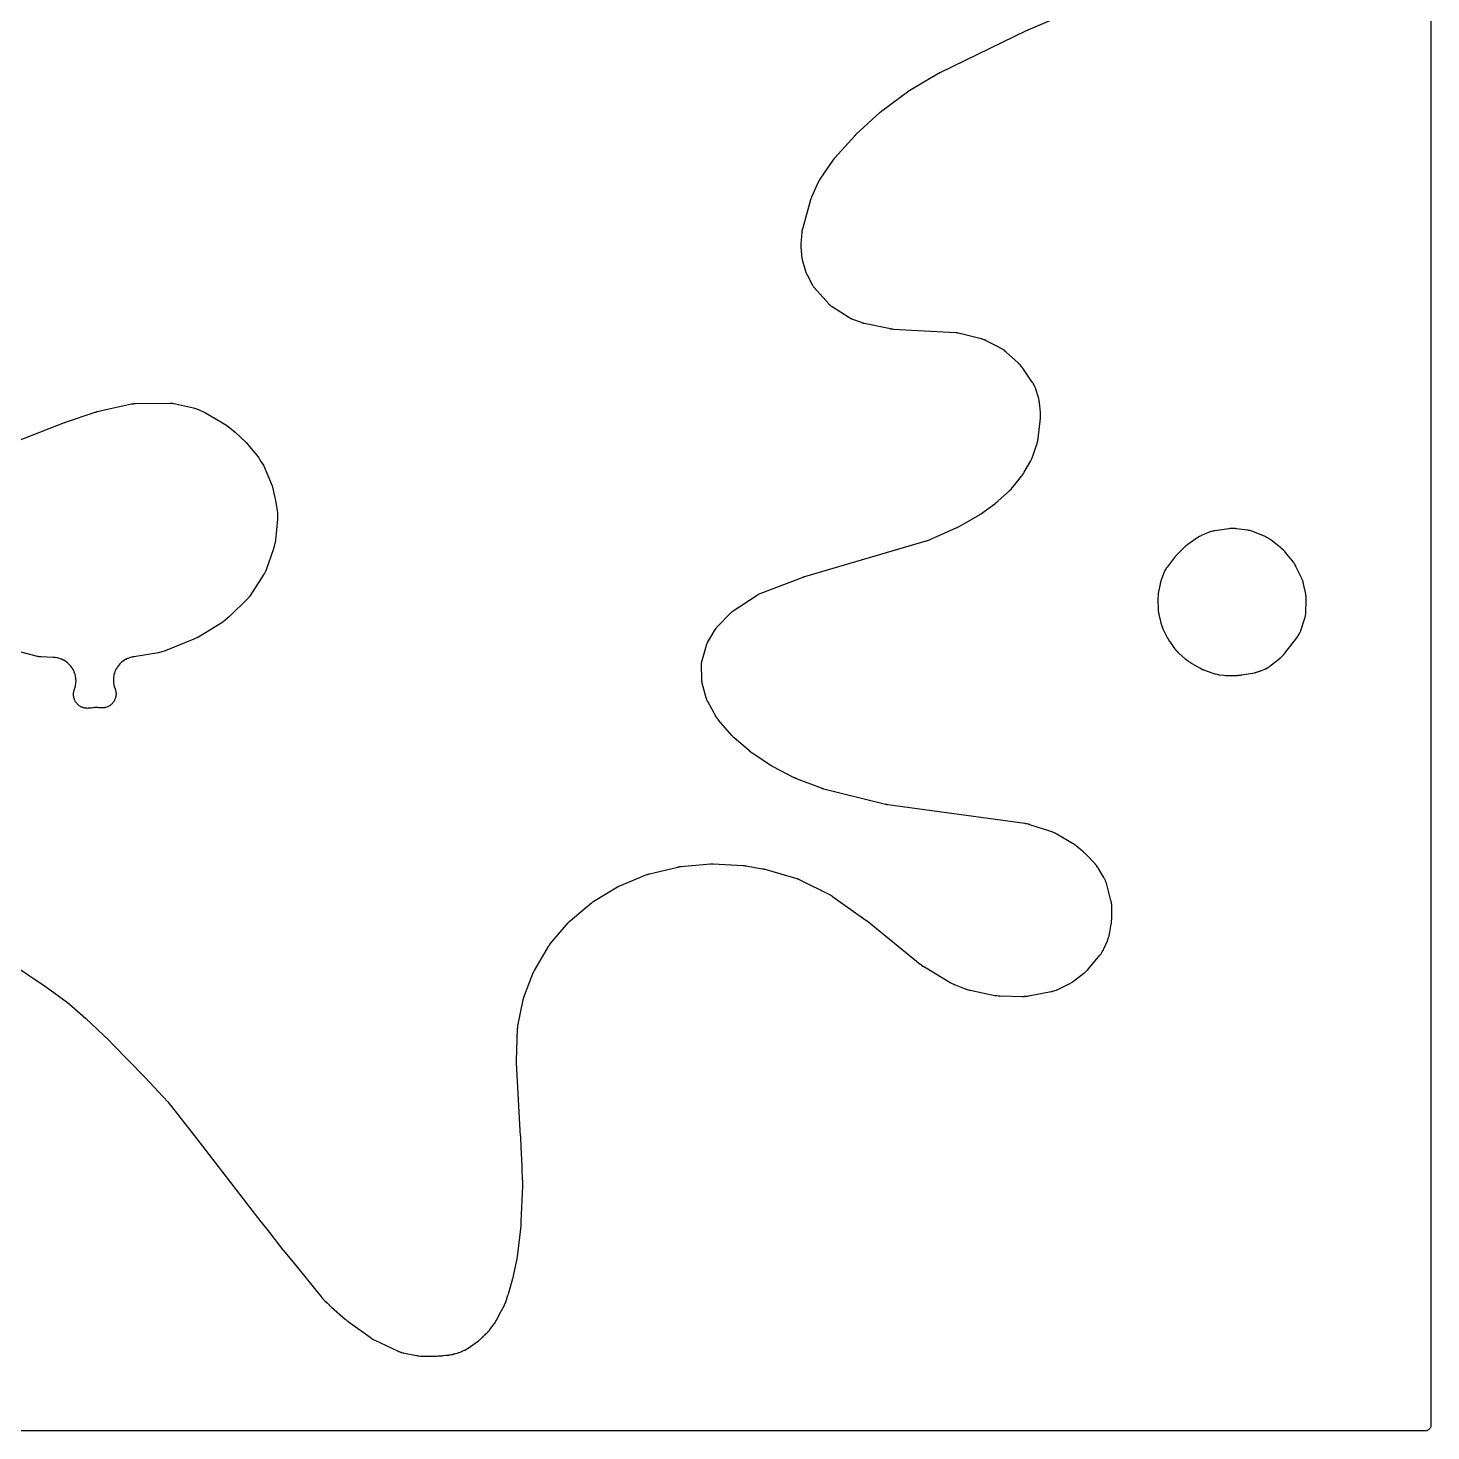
# Model space of a CAD drawing. Header units: millimetres. Extents: x 0 to 300, y 0 to 300.
# Drawn here: x 150 to 300.1, y -0.1 to 150 of the extents above; entities that cross this region are included whole.
import ezdxf

# ---------------------------------------------------------------- set-up
doc = ezdxf.new("R2010")
doc.units = ezdxf.units.MM
doc.layers.add('CUT', color=7, linetype='CONTINUOUS')

msp = doc.modelspace()

# ---------------------------------------------------------------- linework, layer by layer
at = {"layer": 'CUT'}
for points in [[(300.0625, 298.5625), (300.0625, 1.467), (300.0625, 1.4375), (300.0625, 0.5522), (300.0589, 0.4788), (300.0503, 0.4206), (300.036, 0.3635), (300.0162, 0.3082), (299.991, 0.255), (299.9608, 0.2046), (299.9257, 0.1573), (299.8863, 0.1137), (299.8427, 0.0743), (299.7954, 0.0392), (299.745, 0.009), (299.6918, -0.0162), (299.6365, -0.036), (299.5794, -0.0503), (299.5212, -0.0589), (299.4478, -0.0625), (298.5625, -0.0625), (1.4375, -0.0625)], [(147.7133, 50.2615), (151.9852, 47.4191), (154.2346, 45.7543), (154.6671, 45.3824), (156.192, 44.0525), (158.672, 41.6931), (159.0836, 41.2886), (162.4892, 37.7819), (164.9347, 35.1364), (168.0487, 31.1847), (174.9145, 22.3052), (174.9161, 22.303), (174.9277, 22.2882), (174.9295, 22.2859), (174.9441, 22.2674), (174.9458, 22.2652), (174.9574, 22.2507), (174.9593, 22.2483), (175.8311, 21.1644), (177.2302, 19.3608), (177.2333, 19.3567), (177.2555, 19.3286), (177.259, 19.3243), (177.287, 19.2895), (177.2904, 19.2853), (177.3128, 19.258), (177.3165, 19.2535), (178.6848, 17.6165), (181.4186, 14.2176), (181.4256, 14.2091), (181.4752, 14.1497), (181.4826, 14.141), (181.5159, 14.1027), (181.5322, 14.0846), (181.6366, 13.9738), (181.6531, 13.957), (181.6822, 13.9285), (181.6901, 13.9208), (181.7457, 13.8683), (181.7548, 13.8599), (182.0444, 13.5971), (182.1044, 13.5254), (182.1116, 13.5169), (182.1626, 13.4581), (182.1703, 13.4494), (182.2045, 13.4115), (182.2213, 13.3936), (182.3286, 13.2841), (182.3455, 13.2676), (182.3753, 13.2394), (182.3835, 13.2318), (182.4404, 13.1801), (182.4498, 13.1718), (183.9317, 11.8802), (183.9422, 11.8713), (184.0108, 11.8142), (184.0215, 11.8055), (184.1093, 11.7358), (184.1202, 11.7274), (184.1914, 11.6735), (184.2025, 11.6653), (184.2347, 11.642), (186.578, 9.9507), (186.5781, 9.9507), (186.5893, 9.9427), (186.6634, 9.8919), (186.6748, 9.8842), (186.72, 9.8546), (186.7357, 9.8449), (186.7416, 9.841), (186.765, 9.8265), (186.9186, 9.7358), (186.9426, 9.7224), (186.99, 9.6973), (187.0022, 9.691), (187.082, 9.651), (187.0944, 9.645), (189.5305, 8.4935), (189.5419, 8.4883), (189.616, 8.4551), (189.6274, 8.4501), (189.6724, 8.4311), (189.6956, 8.4219), (189.8456, 8.3657), (189.893, 8.3502), (189.8988, 8.3486), (189.926, 8.3397), (190.079, 8.2964), (190.103, 8.2901), (190.1502, 8.2789), (190.1623, 8.2761), (190.2411, 8.259), (190.2532, 8.2565), (191.5589, 8.0016), (191.559, 8.0016), (191.5786, 7.9977), (191.5927, 7.9952), (191.6846, 7.9795), (191.6987, 7.9773), (191.7542, 7.9692), (191.7826, 7.9657), (191.968, 7.9476), (191.9966, 7.9455), (192.0526, 7.9427), (192.0669, 7.9422), (192.16, 7.9398), (192.1744, 7.9396), (193.3732, 7.9377), (193.3862, 7.9378), (193.4708, 7.9395), (193.4838, 7.9399), (193.5899, 7.9443), (193.6029, 7.945), (193.6874, 7.9504), (193.7004, 7.9513), (193.8164, 7.9612), (193.9458, 7.9626), (193.9647, 7.9631), (194.0879, 7.9684), (194.1068, 7.9695), (194.2611, 7.9809), (194.28, 7.9826), (194.4026, 7.9956), (194.4214, 7.9979), (194.7042, 8.037), (194.9427, 8.0574), (194.9562, 8.0587), (195.0443, 8.0682), (195.0579, 8.0698), (195.1107, 8.0768), (195.1376, 8.0809), (195.312, 8.1119), (195.3387, 8.1173), (195.3906, 8.129), (195.4039, 8.1322), (195.4899, 8.1536), (195.5031, 8.157), (195.5524, 8.1705), (195.6078, 8.1832), (195.6585, 8.1971), (195.7066, 8.2127), (195.8847, 8.2614), (195.9008, 8.266), (196.0052, 8.2977), (196.0212, 8.3028), (196.0832, 8.3236), (196.1147, 8.3351), (196.3144, 8.4146), (196.3753, 8.4428), (196.4203, 8.4669), (196.4703, 8.4854), (196.4974, 8.4962), (196.6691, 8.5694), (196.7215, 8.5948), (196.8854, 8.6844), (196.9106, 8.699), (196.9591, 8.7286), (196.9715, 8.7364), (197.051, 8.7877), (197.0632, 8.7958), (197.9416, 9.3933), (197.9507, 9.3996), (198.0136, 9.4441), (198.0229, 9.4509), (198.0637, 9.4808), (198.083, 9.4957), (198.2015, 9.5906), (198.2195, 9.6057), (198.2502, 9.6323), (198.2585, 9.6396), (198.3152, 9.6907), (198.3242, 9.699), (198.5821, 9.9409), (198.5945, 9.9511), (198.6322, 9.9848), (198.7271, 10.0769), (198.8712, 10.2121), (198.8844, 10.2249), (198.9684, 10.3086), (198.9707, 10.311), (198.9737, 10.3136), (199.0117, 10.3469), (199.0308, 10.3644), (199.1507, 10.4788), (199.1865, 10.5161), (199.2961, 10.6405), (199.3128, 10.6602), (199.3445, 10.6995), (199.3525, 10.7097), (199.4039, 10.7762), (199.4117, 10.7865), (199.7434, 11.2356), (199.7894, 11.2918), (199.8003, 11.3055), (199.842, 11.3596), (199.8626, 11.3879), (199.9908, 11.5759), (200.0097, 11.6054), (200.0448, 11.664), (200.0536, 11.6792), (200.1093, 11.7785), (200.1177, 11.7939), (200.6132, 12.7414), (200.6158, 12.7456), (200.6222, 12.7561), (200.6467, 12.7978), (200.6588, 12.8194), (200.7336, 12.9593), (200.7551, 13.0039), (200.7776, 13.0557), (200.9569, 13.3987), (200.9649, 13.4145), (201.0151, 13.5178), (201.0226, 13.5338), (201.0509, 13.5967), (201.0645, 13.6293), (201.1462, 13.8439), (201.1578, 13.8773), (201.1785, 13.9431), (201.1836, 13.96), (201.2149, 14.0706), (201.2194, 14.0877), (201.2874, 14.3583), (201.2934, 14.3713), (201.298, 14.3816), (201.3295, 14.4538), (201.3341, 14.4646), (201.3539, 14.5123), (201.3629, 14.5355), (201.4162, 14.6812), (201.424, 14.7039), (201.4367, 14.7434), (201.4401, 14.7542), (201.4625, 14.8288), (201.466, 14.8409), (201.7891, 16.0036), (201.8233, 16.1045), (201.8288, 16.1218), (201.8632, 16.2347), (201.8682, 16.2521), (201.9071, 16.395), (201.9116, 16.4126), (201.9391, 16.5274), (201.9431, 16.5451), (202.2898, 18.213), (202.2924, 18.2262), (202.3082, 18.3118), (202.3105, 18.325), (202.3279, 18.433), (202.3299, 18.4462), (202.3419, 18.5325), (202.3436, 18.5458), (202.7314, 21.8847), (202.7329, 21.8992), (202.7415, 21.9932), (202.7427, 22.0077), (202.7506, 22.1259), (202.7514, 22.1404), (202.7555, 22.2348), (202.7559, 22.2493), (202.7577, 22.3455), (202.758, 22.3513), (202.9176, 26.1049), (202.918, 26.1179), (202.9198, 26.2021), (202.9199, 26.2151), (202.9198, 26.3209), (202.9197, 26.3339), (202.9178, 26.4181), (202.9174, 26.4311), (202.8593, 27.7514), (202.8644, 28.0262), (202.8645, 28.0368), (202.8646, 28.1107), (202.8645, 28.122), (202.8629, 28.214), (202.8626, 28.2252), (202.8599, 28.2978), (202.8594, 28.3097), (202.7471, 30.2999), (202.698, 31.4145), (202.6978, 31.4198), (202.6958, 31.4563), (202.6955, 31.462), (202.6927, 31.5075), (202.6923, 31.513), (202.6897, 31.5489), (202.6893, 31.5548), (202.6469, 32.0753), (202.2386, 39.3133), (202.2381, 39.324), (202.237, 39.349), (202.2365, 39.3598), (202.2361, 39.3728), (202.2358, 39.3836), (202.2353, 39.4086), (202.2352, 39.4193), (202.235, 39.4367), (202.235, 39.4474), (202.2351, 39.4725), (202.2352, 39.4832), (202.2354, 39.4963), (202.2356, 39.507), (202.2363, 39.5321), (202.2366, 39.5428), (202.3705, 42.9726), (202.3708, 42.9797), (202.3716, 42.9965), (202.3719, 43.0037), (202.3721, 43.0059), (202.3741, 43.034), (202.3797, 43.0996), (202.3821, 43.1223), (202.3867, 43.1566), (202.3996, 43.2376), (202.4058, 43.2724), (202.9569, 46.0442), (202.9588, 46.0538), (202.962, 46.0689), (202.9708, 46.1067), (202.987, 46.1699), (202.9946, 46.1979), (202.9952, 46.2), (203.0038, 46.2277), (203.024, 46.29), (203.0368, 46.3266), (203.0422, 46.3409), (203.0456, 46.35), (204.0434, 48.9322), (204.0467, 48.9407), (204.052, 48.954), (204.0607, 48.9751), (204.074, 49.0063), (204.0858, 49.0326), (204.096, 49.0544), (204.1011, 49.0652), (204.1034, 49.0701), (204.1157, 49.0945), (204.144, 49.1489), (204.1614, 49.1808), (204.1686, 49.1933), (204.1731, 49.2011), (205.68, 51.7712), (205.6849, 51.7795), (205.6928, 51.7926), (205.7133, 51.8251), (205.7491, 51.8793), (205.7654, 51.9032), (205.7666, 51.9049), (205.7837, 51.9281), (205.8229, 51.9799), (205.8467, 52.0101), (205.8565, 52.0219), (205.8626, 52.0293), (207.7623, 54.2781), (207.7685, 54.2854), (207.7785, 54.297), (207.8043, 54.3256), (207.8489, 54.373), (207.869, 54.3937), (207.8705, 54.3952), (207.8913, 54.4152), (207.9388, 54.4596), (207.9675, 54.4853), (207.979, 54.4953), (207.9864, 54.5015), (210.2821, 56.4276), (210.2875, 56.4321), (210.3002, 56.4426), (210.3056, 56.4471), (210.3073, 56.4485), (210.329, 56.4656), (210.3804, 56.5047), (210.3983, 56.518), (210.4263, 56.5373), (210.4935, 56.5815), (210.5229, 56.6), (213.0557, 58.1316), (213.0617, 58.1352), (213.0758, 58.1436), (213.0819, 58.1471), (213.0836, 58.1481), (213.1075, 58.1616), (213.1636, 58.1921), (213.1832, 58.2024), (213.2136, 58.217), (213.286, 58.2502), (213.3175, 58.2638), (216.1886, 59.4474), (216.1953, 59.4501), (216.2109, 59.4564), (216.2176, 59.4591), (216.2195, 59.4598), (216.2459, 59.4697), (216.3079, 59.4919), (216.3294, 59.4992), (216.3626, 59.5093), (216.4415, 59.5314), (216.4758, 59.5403), (219.493, 60.2586), (219.5087, 60.2621), (219.5454, 60.2702), (219.5611, 60.2735), (219.5801, 60.2773), (219.5958, 60.2803), (219.6325, 60.287), (219.6483, 60.2897), (219.6737, 60.2939), (219.6896, 60.2963), (219.7266, 60.3017), (219.7424, 60.3039), (219.7618, 60.3064), (219.7777, 60.3083), (219.8149, 60.3123), (219.8308, 60.3139), (222.9833, 60.6022), (222.9901, 60.6028), (223.0059, 60.6042), (223.0126, 60.6047), (223.0147, 60.6049), (223.0413, 60.6065), (223.1034, 60.6094), (223.1248, 60.6101), (223.1576, 60.6101), (223.235, 60.6085), (223.2683, 60.6072), (226.5025, 60.4219), (226.5154, 60.4211), (226.5454, 60.4189), (226.5583, 60.4179), (226.5737, 60.4166), (226.5865, 60.4154), (226.6162, 60.4124), (226.6289, 60.411), (226.6495, 60.4087), (226.6623, 60.4071), (226.6919, 60.4033), (226.7047, 60.4015), (226.7202, 60.3993), (226.7328, 60.3974), (226.7624, 60.3927), (226.7751, 60.3906), (228.5594, 60.0818), (228.5719, 60.0795), (228.601, 60.074), (228.6135, 60.0716), (228.6287, 60.0685), (228.6411, 60.0659), (228.6701, 60.0596), (228.6825, 60.0569), (228.7024, 60.0522), (228.7148, 60.0493), (228.7436, 60.0422), (228.7559, 60.039), (228.7709, 60.0351), (228.7831, 60.0318), (228.8117, 60.0239), (228.8239, 60.0204), (232.244, 59.0211), (232.2537, 59.0182), (232.269, 59.0135), (232.3073, 59.0009), (232.3715, 58.9782), (232.3998, 58.9676), (232.4018, 58.9668), (232.4298, 58.9553), (232.4923, 58.9283), (232.529, 58.9115), (232.5434, 58.9045), (232.5524, 58.9), (235.8006, 57.2759), (235.807, 57.2727), (235.8217, 57.2651), (235.828, 57.2619), (235.83, 57.2609), (235.8545, 57.2477), (235.9112, 57.2159), (235.9306, 57.2046), (235.9597, 57.1865), (236.0274, 57.142), (236.0563, 57.1223), (239.6272, 54.5785), (239.6318, 54.5752), (239.6426, 54.5674), (239.6472, 54.5641), (239.6578, 54.5563), (239.6635, 54.5521), (239.6766, 54.5423), (239.6823, 54.5381), (239.6913, 54.5313), (239.6968, 54.5271), (239.7096, 54.5173), (239.715, 54.513), (239.718, 54.5107), (239.7245, 54.5056), (239.7396, 54.4936), (239.746, 54.4884), (245.4362, 49.8776), (245.4532, 49.8643), (245.5655, 49.7798), (245.583, 49.7671), (245.7277, 49.6663), (245.7456, 49.6542), (245.8638, 49.578), (245.8822, 49.5666), (248.7038, 47.8876), (248.7142, 47.8815), (248.7823, 47.8428), (248.7928, 47.837), (248.8342, 47.8146), (248.8556, 47.8035), (248.9961, 47.7345), (249.0179, 47.7243), (249.061, 47.7053), (249.072, 47.7005), (249.1443, 47.6703), (249.1554, 47.6658), (250.257, 47.2306), (250.2691, 47.226), (250.3478, 47.1969), (250.36, 47.1925), (250.4077, 47.176), (250.4323, 47.1681), (250.5932, 47.1201), (250.6181, 47.1132), (250.667, 47.1009), (250.6796, 47.0979), (250.7614, 47.0791), (250.774, 47.0763), (253.4031, 46.5326), (253.4167, 46.53), (253.5053, 46.5138), (253.519, 46.5114), (253.5724, 46.5029), (253.5999, 46.4992), (253.7787, 46.4792), (253.8063, 46.4767), (253.8603, 46.4732), (253.8742, 46.4725), (253.9641, 46.4686), (253.978, 46.4682), (256.3823, 46.4221), (256.3978, 46.422), (256.4981, 46.4226), (256.5135, 46.4229), (256.5737, 46.4249), (256.6046, 46.4266), (256.8044, 46.4434), (256.8351, 46.4468), (256.8948, 46.4549), (256.91, 46.4572), (257.009, 46.4732), (257.0242, 46.4759), (259.426, 46.9294), (259.439, 46.932), (259.5228, 46.9497), (259.5357, 46.9526), (259.5859, 46.9644), (259.6114, 46.971), (259.7742, 47.0168), (259.8242, 47.0333), (259.9823, 47.0933), (260.0068, 47.1032), (260.0541, 47.1236), (260.0662, 47.1289), (260.1442, 47.1645), (260.1561, 47.1701), (261.291, 47.7189), (261.3044, 47.7256), (261.3912, 47.7703), (261.4044, 47.7773), (261.4559, 47.8054), (261.4818, 47.8205), (261.648, 47.9225), (261.6732, 47.9389), (261.7216, 47.972), (261.7338, 47.9806), (261.8129, 48.0377), (261.825, 48.0467), (262.929, 48.887), (262.9421, 48.8972), (263.0265, 48.9653), (263.0394, 48.9759), (263.0889, 49.0181), (263.1137, 49.0405), (263.2704, 49.19), (263.2939, 49.2137), (263.3384, 49.2612), (263.3497, 49.2735), (263.4216, 49.3546), (263.4325, 49.3672), (264.6461, 50.8145), (264.6551, 50.8255), (264.7129, 50.8978), (264.7217, 50.9091), (264.7554, 50.9534), (264.7721, 50.9764), (264.8756, 51.1269), (264.9057, 51.1753), (264.9945, 51.3349), (265.0077, 51.3601), (265.0325, 51.41), (265.0386, 51.4228), (265.0778, 51.5067), (265.0837, 51.5197), (265.4599, 52.3786), (265.4667, 52.3949), (265.5096, 52.5012), (265.5159, 52.5176), (265.5398, 52.5822), (265.551, 52.6156), (265.6177, 52.8348), (265.627, 52.8688), (265.6431, 52.9357), (265.6469, 52.9529), (265.6705, 53.0651), (265.6739, 53.0824), (265.8617, 54.1286), (265.8637, 54.1407), (265.8762, 54.2195), (265.878, 54.2316), (265.8845, 54.2791), (265.8874, 54.3035), (265.9026, 54.4622), (265.9045, 54.4867), (265.9071, 54.5346), (265.9076, 54.5468), (265.9104, 54.6265), (265.9107, 54.6388), (265.9284, 55.9037), (265.9284, 55.9173), (265.9276, 56.0056), (265.9274, 56.0192), (265.9257, 56.0722), (265.9242, 56.0993), (265.9109, 56.273), (265.9043, 56.3269), (265.8753, 56.4987), (265.8702, 56.5254), (265.859, 56.5772), (265.856, 56.5905), (265.8354, 56.6764), (265.8321, 56.6895), (265.3806, 58.4023), (265.3768, 58.4158), (265.3516, 58.5031), (265.3476, 58.5165), (265.3312, 58.5686), (265.3222, 58.595), (265.2607, 58.7632), (265.239, 58.8148), (265.1621, 58.9765), (265.1495, 59.0015), (265.1237, 59.0496), (265.117, 59.0619), (265.0723, 59.141), (265.0653, 59.1531), (264.5348, 60.0435), (264.5263, 60.0573), (264.47, 60.1463), (264.4611, 60.1599), (264.4259, 60.2124), (264.4071, 60.2389), (264.2804, 60.4071), (264.2603, 60.4324), (264.2195, 60.4808), (264.2089, 60.4931), (264.139, 60.5718), (264.128, 60.5838), (263.1661, 61.6093), (263.1534, 61.6224), (263.0695, 61.7065), (263.0564, 61.7193), (262.9481, 61.8216), (262.9346, 61.8339), (262.8458, 61.9127), (262.8319, 61.9246), (262.1583, 62.4869), (262.1488, 62.4947), (262.0863, 62.5447), (262.0767, 62.5523), (262.0385, 62.5815), (262.0187, 62.5961), (261.888, 62.6882), (261.8675, 62.7019), (261.8271, 62.728), (261.8167, 62.7345), (261.7486, 62.7765), (261.7381, 62.7828), (260.0396, 63.7813), (260.0253, 63.7895), (259.9313, 63.8413), (259.9167, 63.8491), (259.8595, 63.8786), (259.8297, 63.8929), (259.634, 63.9807), (259.6035, 63.9933), (259.5434, 64.0164), (259.5279, 64.0221), (259.4267, 64.0578), (259.4111, 64.063), (257.1579, 64.788), (257.1453, 64.7919), (257.0632, 64.8164), (257.0506, 64.82), (257.0009, 64.8336), (256.9754, 64.84), (256.8084, 64.8779), (256.7826, 64.8832), (256.7319, 64.8924), (256.7189, 64.8946), (256.6344, 64.908), (256.6213, 64.91), (241.97, 66.9092), (241.9579, 66.9109), (241.9298, 66.9152), (241.9177, 66.917), (241.903, 66.9195), (241.891, 66.9215), (241.863, 66.9265), (241.851, 66.9287), (241.8317, 66.9324), (241.8198, 66.9348), (241.7919, 66.9406), (241.78, 66.9431), (241.7655, 66.9463), (241.7536, 66.949), (241.7259, 66.9555), (241.714, 66.9584), (235.1367, 68.5957), (235.1233, 68.5991), (235.0922, 68.6074), (235.0788, 68.611), (235.0626, 68.6156), (235.0493, 68.6194), (235.0185, 68.6287), (235.0052, 68.6327), (234.984, 68.6394), (234.9709, 68.6437), (234.9403, 68.6538), (234.9272, 68.6583), (234.9113, 68.6638), (234.8983, 68.6685), (234.868, 68.6796), (234.8551, 68.6844), (232.1973, 69.7055), (232.1857, 69.71), (232.1587, 69.7208), (232.1472, 69.7255), (232.1332, 69.7313), (232.1218, 69.7362), (232.0951, 69.7477), (232.0837, 69.7527), (232.0654, 69.761), (232.0541, 69.7661), (232.0278, 69.7784), (232.0166, 69.7837), (232.0029, 69.7903), (231.9918, 69.7958), (231.9658, 69.8088), (231.9547, 69.8144), (229.6865, 70.9876), (229.6761, 70.9931), (229.6518, 71.0061), (229.6414, 71.0117), (229.6287, 71.0187), (229.6184, 71.0245), (229.5945, 71.0381), (229.5842, 71.044), (229.5678, 71.0536), (229.5576, 71.0597), (229.534, 71.0739), (229.5239, 71.0801), (229.5117, 71.0877), (229.5017, 71.094), (229.4785, 71.1088), (229.4686, 71.1153), (227.4474, 72.4463), (227.4352, 72.4545), (227.4068, 72.4739), (227.3946, 72.4824), (227.3799, 72.4927), (227.368, 72.5014), (227.3402, 72.5217), (227.3283, 72.5305), (227.3094, 72.5448), (227.2977, 72.5538), (227.2706, 72.575), (227.2591, 72.5842), (227.2451, 72.5956), (227.2337, 72.6049), (227.2073, 72.627), (227.1961, 72.6366), (225.5269, 74.0816), (225.5147, 74.0923), (225.4865, 74.1177), (225.4745, 74.1286), (225.46, 74.1421), (225.4482, 74.1533), (225.4209, 74.1796), (225.4093, 74.191), (225.3908, 74.2095), (225.3795, 74.2211), (225.3532, 74.2484), (225.342, 74.2602), (225.3285, 74.2747), (225.3175, 74.2867), (225.2922, 74.3149), (225.2815, 74.3271), (223.8664, 75.9641), (223.8591, 75.9725), (223.8478, 75.986), (223.8199, 76.0208), (223.7743, 76.0807), (223.7545, 76.1077), (223.7532, 76.1096), (223.7344, 76.1373), (223.6934, 76.2004), (223.67, 76.2384), (223.6611, 76.2536), (223.6556, 76.2633), (222.6966, 77.9596), (222.6919, 77.968), (222.6845, 77.9813), (222.6666, 78.0155), (222.6446, 78.0598), (222.6169, 78.1212), (222.5918, 78.1829), (222.5688, 78.2463), (222.5536, 78.2934), (222.5426, 78.3303), (222.5386, 78.3451), (222.5361, 78.3544), (222.1228, 79.9226), (222.1194, 79.9358), (222.1142, 79.9568), (222.1027, 80.0104), (222.086, 80.1012), (222.0795, 80.1418), (222.0791, 80.1445), (222.0745, 80.1854), (222.0661, 80.2774), (222.0629, 80.332), (222.0622, 80.3537), (222.0619, 80.3674), (222.0404, 81.8879), (222.0403, 81.8986), (222.0403, 81.9156), (222.0412, 81.9584), (222.0437, 82.0133), (222.0502, 82.0879), (222.0596, 82.1612), (222.0723, 82.235), (222.0839, 82.2887), (222.0939, 82.3304), (222.0982, 82.3467), (222.101, 82.3571), (222.5193, 83.861), (222.5219, 83.8705), (222.5263, 83.8855), (222.5381, 83.923), (222.5542, 83.9709), (222.5788, 84.0352), (222.6054, 84.0978), (222.6348, 84.1601), (222.6581, 84.2049), (222.6769, 84.2394), (222.6847, 84.2529), (222.6897, 84.2614), (223.537, 85.6958), (223.5438, 85.707), (223.5546, 85.7247), (223.5832, 85.7687), (223.6337, 85.8415), (223.6569, 85.8733), (223.6585, 85.8754), (223.683, 85.9062), (223.7396, 85.9743), (223.7744, 86.0137), (223.7885, 86.0288), (223.7976, 86.0383), (225.1029, 87.3927), (225.1116, 87.4017), (225.1256, 87.4157), (225.1617, 87.4502), (225.2243, 87.5067), (225.2527, 87.5313), (225.2546, 87.5329), (225.284, 87.5563), (225.3511, 87.6074), (225.3917, 87.6366), (225.408, 87.6477), (225.4184, 87.6546), (227.9749, 89.3352), (227.985, 89.3418), (228.0011, 89.3521), (228.0426, 89.377), (228.1136, 89.4172), (228.1456, 89.4344), (228.1478, 89.4355), (228.1804, 89.4514), (228.2544, 89.4857), (228.2989, 89.5049), (228.3166, 89.512), (228.3279, 89.5164), (232.9186, 91.2788), (232.9272, 91.282), (232.9473, 91.2895), (232.9559, 91.2926), (232.9664, 91.2965), (232.9751, 91.2995), (232.9953, 91.3066), (233.004, 91.3096), (233.018, 91.3143), (233.0268, 91.3172), (233.0471, 91.3239), (233.0559, 91.3267), (233.0666, 91.33), (233.0753, 91.3328), (233.0958, 91.339), (233.1046, 91.3416), (246.0804, 95.1423), (246.0996, 95.1482), (246.224, 95.1893), (246.243, 95.1959), (246.3973, 95.2526), (246.4161, 95.2598), (246.5374, 95.3091), (246.556, 95.317), (249.2799, 96.5312), (249.2928, 96.5372), (249.3762, 96.5767), (249.3889, 96.5829), (249.4924, 96.6351), (249.505, 96.6416), (249.5864, 96.6851), (249.5989, 96.6919), (251.524, 97.7788), (251.5381, 97.787), (251.6292, 97.8418), (251.6431, 97.8504), (251.7555, 97.9222), (251.7691, 97.9311), (251.8571, 97.9908), (251.8705, 98.0001), (253.4201, 99.1134), (253.4352, 99.1246), (253.5322, 99.199), (253.547, 99.2107), (253.6657, 99.3078), (253.6801, 99.3199), (253.7722, 99.4003), (253.7862, 99.4129), (254.9651, 100.5076), (254.9806, 100.5225), (255.0796, 100.6213), (255.0946, 100.6368), (255.2143, 100.7651), (255.2287, 100.7811), (255.3203, 100.8867), (255.3342, 100.9032), (256.2704, 102.0635), (256.2781, 102.0733), (256.3278, 102.1376), (256.3353, 102.1475), (256.3644, 102.1868), (256.3788, 102.2072), (256.4699, 102.3416), (256.4835, 102.3626), (256.5092, 102.4042), (256.5157, 102.4149), (256.557, 102.4848), (256.5632, 102.4956), (257.2498, 103.7166), (257.2561, 103.7282), (257.2966, 103.804), (257.3027, 103.8158), (257.326, 103.8619), (257.3374, 103.8858), (257.4082, 104.0424), (257.4185, 104.0668), (257.4377, 104.1148), (257.4425, 104.1271), (257.4726, 104.2076), (257.4771, 104.2201), (257.886, 105.3913), (257.8913, 105.4075), (257.9249, 105.5133), (257.9299, 105.5296), (257.9482, 105.5937), (257.9567, 105.6268), (258.0055, 105.8431), (258.0121, 105.8766), (258.023, 105.9423), (258.0256, 105.9592), (258.0407, 106.0691), (258.0428, 106.0861), (258.2803, 108.2734), (258.2818, 108.2888), (258.29, 108.3887), (258.2911, 108.4041), (258.2945, 108.4643), (258.2955, 108.4951), (258.2965, 108.6956), (258.2959, 108.7265), (258.2931, 108.7867), (258.2922, 108.8021), (258.285, 108.9021), (258.2837, 108.9175), (258.1852, 109.9229), (258.1835, 109.9389), (258.1705, 110.0428), (258.1682, 110.0588), (258.1588, 110.121), (258.153, 110.1527), (258.1104, 110.3577), (258.103, 110.389), (258.0869, 110.4498), (258.0826, 110.4654), (258.053, 110.5659), (258.0483, 110.5813), (257.7902, 111.3799), (257.7856, 111.3937), (257.7544, 111.4828), (257.7494, 111.4964), (257.7294, 111.5495), (257.7185, 111.5764), (257.6444, 111.7472), (257.6187, 111.7993), (257.5284, 111.9621), (257.5137, 111.9872), (257.4839, 112.0354), (257.4761, 112.0477), (257.4244, 112.1267), (257.4163, 112.1387), (256.4078, 113.6033), (256.3978, 113.6173), (256.3318, 113.7075), (256.3215, 113.7213), (256.2803, 113.7743), (256.2584, 113.8008), (256.1115, 113.9691), (256.0882, 113.9943), (256.0412, 114.0423), (256.029, 114.0544), (255.9485, 114.132), (255.936, 114.1437), (254.6177, 115.3436), (254.6078, 115.3523), (254.5432, 115.4086), (254.5332, 115.4171), (254.4936, 115.4501), (254.473, 115.4665), (254.3386, 115.5688), (254.2953, 115.5989), (254.1524, 115.689), (254.1298, 115.7026), (254.0851, 115.7281), (254.0736, 115.7345), (253.9982, 115.7753), (253.9866, 115.7815), (252.4872, 116.5522), (252.4717, 116.5599), (252.3703, 116.6083), (252.3546, 116.6156), (252.293, 116.6429), (252.261, 116.656), (252.0507, 116.735), (252.018, 116.7462), (251.9536, 116.7663), (251.9371, 116.7712), (251.8289, 116.8015), (251.8121, 116.8059), (249.8178, 117.3029), (249.8042, 117.3062), (249.7151, 117.3262), (249.7014, 117.3291), (249.6476, 117.3398), (249.6199, 117.3447), (249.4395, 117.3721), (249.4116, 117.3756), (249.3571, 117.3813), (249.3431, 117.3826), (249.2521, 117.3899), (249.2381, 117.3909), (242.5506, 117.7722), (242.5437, 117.7726), (242.5278, 117.7737), (242.5209, 117.7741), (242.5188, 117.7743), (242.492, 117.7766), (242.4296, 117.783), (242.408, 117.7856), (242.3754, 117.7905), (242.2983, 117.8037), (242.2652, 117.81), (239.4408, 118.4028), (239.4338, 118.4043), (239.4174, 118.4079), (239.4103, 118.4094), (239.4083, 118.4099), (239.381, 118.4165), (239.3176, 118.433), (239.2957, 118.439), (239.2628, 118.4494), (239.1855, 118.4753), (239.1524, 118.4872), (238.1296, 118.8762), (238.1189, 118.8803), (238.1021, 118.887), (238.0602, 118.9048), (237.9904, 118.9365), (237.9596, 118.9512), (237.9575, 118.9523), (237.9273, 118.9681), (237.8601, 119.0051), (237.8208, 119.028), (237.8055, 119.0374), (237.7959, 119.0435), (236.0036, 120.1817), (235.9946, 120.1875), (235.9805, 120.1967), (235.9453, 120.2208), (235.9009, 120.2529), (235.8423, 120.299), (235.7863, 120.3469), (235.7317, 120.3977), (235.6932, 120.4366), (235.664, 120.4676), (235.6527, 120.4802), (235.6456, 120.4882), (234.0922, 122.2569), (234.0862, 122.2638), (234.0767, 122.2748), (234.0619, 122.2925), (234.0401, 122.3191), (234.022, 122.3421), (234.0183, 122.347), (233.9899, 122.3862), (233.9501, 122.4446), (233.9154, 122.4996), (233.8918, 122.5403), (233.8739, 122.5725), (233.8671, 122.5854), (233.8629, 122.5936), (233.3335, 123.6225), (233.3286, 123.6321), (233.321, 123.6473), (233.3027, 123.6863), (233.2734, 123.7527), (233.2609, 123.7825), (233.2601, 123.7846), (233.2486, 123.8148), (233.2242, 123.8832), (233.2106, 123.9241), (233.2057, 123.9404), (233.2026, 123.9507), (232.8824, 125.0485), (232.8795, 125.0586), (232.875, 125.0745), (232.8647, 125.1151), (232.8489, 125.1839), (232.8424, 125.2146), (232.842, 125.2168), (232.8366, 125.2477), (232.8256, 125.3174), (232.8201, 125.3589), (232.8183, 125.3753), (232.8172, 125.3857), (232.7006, 126.5741), (232.6997, 126.5838), (232.6983, 126.5991), (232.6958, 126.6381), (232.6929, 126.7038), (232.6921, 126.733), (232.6921, 126.7351), (232.6922, 126.7643), (232.6936, 126.8301), (232.6953, 126.869), (232.6963, 126.8844), (232.697, 126.8942), (232.794, 128.1782), (232.7949, 128.1894), (232.7965, 128.207), (232.8015, 128.2513), (232.8118, 128.3259), (232.817, 128.359), (232.8174, 128.3613), (232.8239, 128.3941), (232.8397, 128.4678), (232.8502, 128.5111), (232.8547, 128.5282), (232.8577, 128.539), (233.7379, 131.6724), (233.7398, 131.6791), (233.7444, 131.6948), (233.7463, 131.7015), (233.747, 131.7036), (233.7552, 131.7297), (233.7753, 131.7905), (233.7826, 131.8114), (233.7947, 131.8428), (233.8249, 131.9166), (233.8385, 131.9481), (234.567, 133.5506), (234.5711, 133.5595), (234.5777, 133.5736), (234.5949, 133.6085), (234.6252, 133.6665), (234.6391, 133.6921), (234.6401, 133.6939), (234.6549, 133.7191), (234.6889, 133.7752), (234.7098, 133.808), (234.7184, 133.8208), (234.7238, 133.8289), (236.1112, 135.858), (236.1196, 135.8701), (236.1396, 135.8983), (236.1482, 135.9103), (236.1589, 135.9248), (236.1677, 135.9367), (236.1886, 135.9642), (236.1976, 135.9759), (236.2123, 135.9946), (236.2216, 136.0062), (236.2433, 136.033), (236.2527, 136.0444), (236.2643, 136.0582), (236.2739, 136.0695), (236.2966, 136.0955), (236.3063, 136.1066), (238.4217, 138.4645), (238.4291, 138.4728), (238.4467, 138.4918), (238.4542, 138.4999), (238.4635, 138.5098), (238.4712, 138.5178), (238.4892, 138.5365), (238.4969, 138.5444), (238.5095, 138.5571), (238.5174, 138.565), (238.5358, 138.5831), (238.5438, 138.5909), (238.5536, 138.6003), (238.5616, 138.6079), (238.5805, 138.6256), (238.5886, 138.6332), (241.1621, 140.9873), (241.1702, 140.9946), (241.189, 141.0114), (241.1972, 141.0186), (241.2071, 141.0273), (241.2153, 141.0344), (241.2346, 141.0507), (241.2429, 141.0577), (241.2563, 141.0689), (241.2647, 141.0757), (241.2843, 141.0916), (241.2928, 141.0984), (241.3032, 141.1066), (241.3117, 141.1133), (241.3317, 141.1287), (241.3403, 141.1353), (244.0802, 143.1951), (244.0905, 143.2027), (244.1145, 143.2202), (244.1249, 143.2276), (244.1376, 143.2366), (244.148, 143.2439), (244.1725, 143.2608), (244.1831, 143.2679), (244.2002, 143.2793), (244.2109, 143.2863), (244.2358, 143.3025), (244.2466, 143.3093), (244.2598, 143.3176), (244.2706, 143.3243), (244.2961, 143.3397), (244.307, 143.3462), (247.3937, 145.1602), (247.4, 145.1639), (247.4147, 145.1724), (247.4211, 145.1761), (247.436, 145.1845), (247.444, 145.1889), (247.4625, 145.1992), (247.4704, 145.2035), (247.4832, 145.2104), (247.4911, 145.2146), (247.5095, 145.2243), (247.5174, 145.2285), (247.5217, 145.2307), (247.5313, 145.2355), (247.5535, 145.2466), (247.5631, 145.2513), (256.8592, 149.7577), (256.8722, 149.7639), (256.8854, 149.7702), (256.89, 149.7724), (256.9011, 149.7776), (256.9059, 149.7798), (256.9136, 149.7833), (256.9183, 149.7854), (256.9294, 149.7904), (256.9335, 149.7923), (256.9427, 149.7963), (256.9556, 149.802), (256.9613, 149.8044), (272.9662, 156.6636)], [(145.2914, 104.4608), (153.9138, 107.8001), (153.9261, 107.8048), (153.9387, 107.8096), (153.9431, 107.8112), (153.9536, 107.8151), (153.9582, 107.8168), (153.9655, 107.8195), (153.97, 107.8211), (153.9804, 107.8248), (153.9843, 107.8262), (153.993, 107.8293), (154.0052, 107.8335), (154.0106, 107.8354), (157.1936, 108.9146), (157.2052, 108.9184), (157.2324, 108.9273), (157.2441, 108.931), (157.2583, 108.9354), (157.2701, 108.9389), (157.2906, 108.9449), (157.2937, 108.9458), (157.3126, 108.9511), (157.3243, 108.9543), (157.3518, 108.9616), (157.3635, 108.9646), (157.3779, 108.9682), (157.3897, 108.9711), (157.4173, 108.9777), (157.4292, 108.9804), (158.4986, 109.2184), (161.0765, 109.7896), (161.0877, 109.792), (161.1055, 109.7957), (161.1507, 109.804), (161.2272, 109.8159), (161.2613, 109.8205), (161.2637, 109.8208), (161.2979, 109.8241), (161.3751, 109.8301), (161.4209, 109.8325), (161.4391, 109.833), (161.4506, 109.8332), (165.196, 109.8859), (165.2094, 109.886), (165.2307, 109.886), (165.2844, 109.8843), (165.375, 109.8788), (165.4152, 109.8755), (165.4179, 109.8752), (165.4579, 109.8701), (165.5476, 109.8565), (165.5873, 109.8492), (165.5942, 109.8478), (165.7579, 109.8112), (167.6837, 109.3704), (168.2462, 109.1861), (168.9943, 108.8273), (171.2228, 107.5353), (172.1517, 106.791), (173.3118, 105.7119), (174.6067, 104.1208), (174.668, 104.0266), (174.7486, 103.9026), (174.9128, 103.65), (175.1765, 103.2444), (176.1273, 101.0395), (176.413, 99.774), (176.4892, 99.2918), (176.6677, 98.1449), (176.6845, 97.7565), (176.6935, 97.5477), (176.696, 97.4879), (176.6971, 97.4639), (176.4557, 95.1991), (176.2608, 94.2845), (175.4208, 91.9511), (175.4163, 91.9388), (175.4091, 91.9196), (175.3893, 91.8713), (175.3536, 91.791), (175.337, 91.7556), (175.3358, 91.7532), (175.3176, 91.7186), (175.2751, 91.6416), (175.2486, 91.5967), (175.2376, 91.5793), (175.2306, 91.5683), (173.7115, 89.2358), (173.7048, 89.2257), (173.6942, 89.2099), (173.6662, 89.1705), (173.6173, 89.1054), (173.595, 89.0769), (173.5934, 89.075), (173.57, 89.0474), (173.516, 88.9864), (173.483, 88.9511), (173.4696, 88.9375), (173.461, 88.929), (171.5831, 87.0753), (170.8284, 86.4503), (168.216, 84.8607), (168.2098, 84.8569), (168.1952, 84.8482), (168.1889, 84.8445), (168.1869, 84.8433), (168.162, 84.8292), (168.1033, 84.7973), (168.0828, 84.7865), (168.0511, 84.7713), (167.9753, 84.7368), (167.9423, 84.7226), (167.7489, 84.6438), (164.6632, 83.3896), (163.9518, 83.1526), (161.3025, 82.745), (161.288, 82.7426), (161.1937, 82.7257), (161.1793, 82.7229), (161.1229, 82.7114), (161.0942, 82.7048), (160.9114, 82.6579), (160.8551, 82.6406), (160.6802, 82.5769), (160.6259, 82.5541), (160.4581, 82.4736), (160.4063, 82.4455), (160.2471, 82.3489), (160.1984, 82.316), (160.0494, 82.2043), (160.0041, 82.1666), (159.8669, 82.0409), (159.8254, 81.999), (159.7012, 81.8604), (159.6641, 81.8147), (159.554, 81.6645), (159.5215, 81.6154), (159.4267, 81.4552), (159.3992, 81.4031), (159.3206, 81.2344), (159.2983, 81.1799), (159.2366, 81.0043), (159.2198, 80.9478), (159.1755, 80.767), (159.1644, 80.7092), (159.1381, 80.5249), (159.1326, 80.4662), (159.1245, 80.2802), (159.1248, 80.2214), (159.135, 80.0355), (159.1411, 79.9769), (159.1694, 79.7929), (159.1812, 79.7352), (159.2275, 79.5549), (159.2449, 79.4986), (159.314, 79.3088), (159.3277, 79.268), (159.3512, 79.1925), (159.3728, 79.109), (159.3845, 79.0528), (159.398, 78.9677), (159.4043, 78.9106), (159.4096, 78.8245), (159.4104, 78.7671), (159.4074, 78.681), (159.4027, 78.6238), (159.3915, 78.5383), (159.3813, 78.4818), (159.362, 78.3977), (159.3465, 78.3424), (159.3192, 78.2607), (159.2985, 78.2071), (159.2635, 78.1283), (159.2377, 78.077), (159.1953, 78.0019), (159.1648, 77.9533), (159.1154, 77.8826), (159.0803, 77.8372), (159.0244, 77.7715), (158.9851, 77.7296), (158.9232, 77.6696), (158.8801, 77.6317), (158.8127, 77.5779), (158.7662, 77.5443), (158.694, 77.4972), (158.6444, 77.4682), (158.568, 77.4282), (158.516, 77.404), (158.4361, 77.3716), (158.3819, 77.3525), (158.2993, 77.3278), (158.2436, 77.3141), (158.159, 77.2974), (158.1022, 77.289), (158.0164, 77.2805), (157.959, 77.2776), (157.8728, 77.2774), (157.7939, 77.2809), (157.7509, 77.2839), (157.5926, 77.2987), (157.5764, 77.3), (157.4708, 77.307), (157.4545, 77.3078), (157.3911, 77.3103), (157.3585, 77.3107), (157.147, 77.3074), (157.1145, 77.306), (157.0511, 77.3016), (157.0349, 77.3003), (156.9295, 77.29), (156.9133, 77.2882), (156.7427, 77.267), (156.6392, 77.2541), (156.624, 77.2522), (156.564, 77.2447), (156.5205, 77.2403), (156.4406, 77.2343), (156.3532, 77.232), (156.2949, 77.2332), (156.2077, 77.2394), (156.1498, 77.2463), (156.0636, 77.2609), (156.0067, 77.2734), (155.9223, 77.2963), (155.8669, 77.3143), (155.7851, 77.3453), (155.7317, 77.3686), (155.6533, 77.4074), (155.6024, 77.4357), (155.5282, 77.4819), (155.4803, 77.5151), (155.4109, 77.5683), (155.3664, 77.6059), (155.3025, 77.6656), (155.2619, 77.7074), (155.2041, 77.773), (155.1677, 77.8186), (155.1166, 77.8895), (155.0848, 77.9383), (155.0408, 78.0139), (155.0139, 78.0656), (154.9774, 78.1451), (154.9557, 78.1991), (154.9271, 78.2818), (154.9107, 78.3377), (154.8903, 78.4227), (154.8794, 78.4799), (154.8673, 78.5666), (154.8621, 78.6246), (154.8584, 78.712), (154.8588, 78.7702), (154.8637, 78.8575), (154.8698, 78.9155), (154.8831, 79.0019), (154.8948, 79.059), (154.9164, 79.1437), (154.94, 79.2203), (154.9539, 79.2618), (155.0095, 79.4154), (155.0269, 79.4721), (155.073, 79.6535), (155.0848, 79.7116), (155.1127, 79.8967), (155.1187, 79.9556), (155.1283, 80.1426), (155.1284, 80.2018), (155.1195, 80.3889), (155.1137, 80.4478), (155.0864, 80.633), (155.0749, 80.6911), (155.0295, 80.8728), (155.0123, 80.9294), (154.9492, 81.1057), (154.9265, 81.1604), (154.8464, 81.3296), (154.8184, 81.3818), (154.7219, 81.5423), (154.6889, 81.5915), (154.5771, 81.7416), (154.5394, 81.7873), (154.4134, 81.9258), (154.3714, 81.9675), (154.2323, 82.0928), (154.1864, 82.1303), (154.0356, 82.2413), (153.9862, 82.274), (153.8252, 82.3695), (153.7729, 82.3972), (153.6032, 82.4765), (153.5484, 82.4989), (153.3718, 82.561), (153.315, 82.5779), (153.1331, 82.6223), (153.075, 82.6335), (152.887, 82.6601), (152.8576, 82.6636), (152.8, 82.6688), (152.7852, 82.67), (152.6892, 82.6764), (152.6744, 82.6772), (151.4093, 82.7305), (151.3974, 82.7311), (151.3784, 82.7321), (151.3307, 82.736), (151.2504, 82.7448), (151.2147, 82.7494), (151.2123, 82.7498), (151.1769, 82.7558), (151.0975, 82.7709), (151.0507, 82.7811), (151.0323, 82.7857), (151.0207, 82.7886), (147.8967, 83.6029)]]:
    msp.add_lwpolyline(points, dxfattribs=at)
msp.add_lwpolyline([(271.1803, 86.3547), (271.2071, 86.2536), (271.2115, 86.2381), (271.2292, 86.1778), (271.2391, 86.1472), (271.3088, 85.95), (271.3203, 85.9199), (271.3444, 85.8619), (271.3508, 85.8471), (271.3935, 85.7515), (271.4002, 85.7369), (271.8038, 84.895), (271.8097, 84.8832), (271.8484, 84.8067), (271.8545, 84.795), (271.8788, 84.7496), (271.8918, 84.7266), (271.9791, 84.5792), (271.9931, 84.5568), (272.0213, 84.5137), (272.0286, 84.5027), (272.0771, 84.432), (272.0846, 84.4212), (272.6396, 83.6486), (272.6496, 83.6351), (272.7156, 83.5484), (272.726, 83.5352), (272.7671, 83.4842), (272.7889, 83.4587), (272.935, 83.297), (272.9582, 83.2727), (273.0047, 83.2267), (273.0168, 83.2151), (273.0964, 83.1406), (273.1089, 83.1293), (273.8169, 82.503), (273.8278, 82.4936), (273.8995, 82.4332), (273.9106, 82.4241), (273.9546, 82.3888), (273.9775, 82.3713), (274.1291, 82.2612), (274.1528, 82.2449), (274.1999, 82.214), (274.2121, 82.2063), (274.2917, 82.1568), (274.304, 82.1493), (275.2295, 81.6048), (275.2411, 81.5981), (275.3173, 81.5555), (275.3291, 81.5491), (275.3755, 81.5246), (275.3995, 81.5125), (275.5572, 81.4378), (275.5817, 81.4269), (275.6301, 81.4066), (275.6425, 81.4015), (275.7237, 81.3695), (275.7363, 81.3648), (276.7294, 80.9991), (276.7456, 80.9934), (276.8518, 80.9577), (276.8682, 80.9524), (276.9325, 80.9329), (276.9657, 80.9238), (277.1832, 80.8711), (277.2169, 80.8639), (277.2831, 80.8518), (277.3, 80.849), (277.4107, 80.8321), (277.4278, 80.8297), (277.9112, 80.7699), (277.9326, 80.7677), (278.0717, 80.7555), (278.0932, 80.754), (278.2681, 80.745), (278.2896, 80.7443), (278.4292, 80.7421), (278.4507, 80.7422), (279.3441, 80.7602), (279.3549, 80.7606), (279.4302, 80.7634), (279.4415, 80.764), (279.4909, 80.7668), (279.5146, 80.7686), (279.6625, 80.783), (279.6853, 80.7856), (279.7247, 80.791), (279.7354, 80.7925), (279.8091, 80.8039), (279.821, 80.8058), (281.1757, 81.0427), (281.1926, 81.0459), (281.302, 81.0683), (281.3188, 81.072), (281.3841, 81.0873), (281.4173, 81.0961), (281.6314, 81.1595), (281.6641, 81.1702), (281.7272, 81.1928), (281.7433, 81.1989), (281.8473, 81.2397), (281.8632, 81.2462), (282.2109, 81.3942), (282.223, 81.3995), (282.3007, 81.4346), (282.3127, 81.4401), (282.3589, 81.4623), (282.3824, 81.4741), (282.5309, 81.5534), (282.5761, 81.5801), (282.7172, 81.672), (282.7389, 81.6868), (282.7806, 81.7166), (282.7912, 81.7244), (282.8595, 81.7756), (282.8699, 81.7836), (283.9314, 82.6161), (283.9411, 82.6238), (284.0035, 82.6749), (284.0131, 82.6828), (284.0499, 82.7143), (284.0685, 82.7308), (284.1851, 82.8389), (284.22, 82.8741), (284.3273, 82.9915), (284.3437, 83.0102), (284.3749, 83.0473), (284.3828, 83.0569), (284.4333, 83.1197), (284.441, 83.1294), (285.7126, 84.7757), (285.7228, 84.7894), (285.7882, 84.8792), (285.798, 84.8931), (285.8357, 84.9481), (285.8542, 84.9768), (285.9674, 85.1641), (285.9994, 85.2245), (286.0906, 85.4235), (286.1039, 85.4549), (286.1282, 85.517), (286.1342, 85.533), (286.1717, 85.6375), (286.1772, 85.6537), (286.5405, 86.7651), (286.5446, 86.7782), (286.5705, 86.864), (286.5743, 86.8772), (286.5887, 86.9291), (286.5954, 86.9559), (286.6347, 87.1282), (286.6445, 87.1824), (286.6677, 87.3576), (286.6707, 87.385), (286.6754, 87.4387), (286.6764, 87.4524), (286.682, 87.5419), (286.6828, 87.5556), (286.7279, 88.6791), (286.7284, 88.6974), (286.7295, 88.8159), (286.7294, 88.8341), (286.7279, 88.9053), (286.7261, 88.9417), (286.7068, 89.1778), (286.7027, 89.2141), (286.6926, 89.2845), (286.6898, 89.3025), (286.6694, 89.4193), (286.666, 89.4372), (286.4352, 90.5578), (286.4325, 90.5704), (286.414, 90.6515), (286.411, 90.664), (286.3988, 90.7126), (286.392, 90.7373), (286.3453, 90.8948), (286.3286, 90.9433), (286.2686, 91.0962), (286.2587, 91.1198), (286.2385, 91.1656), (286.2332, 91.1773), (286.1978, 91.2527), (286.1923, 91.2643), (285.621, 92.4192), (285.6132, 92.4342), (285.5618, 92.5313), (285.5536, 92.5462), (285.5211, 92.6036), (285.5036, 92.6325), (285.3846, 92.8172), (285.3655, 92.8451), (285.3267, 92.8985), (285.3166, 92.912), (285.2495, 92.9991), (285.2389, 93.0123), (284.4783, 93.9435), (284.4676, 93.9563), (284.3969, 94.038), (284.3859, 94.0504), (284.3421, 94.0983), (284.319, 94.1223), (284.1648, 94.2734), (284.1404, 94.296), (284.0916, 94.3387), (284.0789, 94.3495), (283.9957, 94.4184), (283.9828, 94.4289), (282.9848, 95.2101), (282.9743, 95.2182), (282.9052, 95.2698), (282.8945, 95.2776), (282.8524, 95.3077), (282.8305, 95.3226), (282.6879, 95.4152), (282.6422, 95.442), (282.492, 95.5216), (282.4683, 95.5335), (282.4215, 95.5558), (282.4095, 95.5613), (282.3308, 95.5965), (282.3187, 95.6018), (281.1927, 96.0765), (281.1806, 96.0815), (281.1014, 96.1129), (281.0892, 96.1176), (281.0411, 96.1354), (281.0164, 96.144), (280.8565, 96.1955), (280.8059, 96.2093), (280.6421, 96.2467), (280.6164, 96.252), (280.5661, 96.2612), (280.5532, 96.2634), (280.469, 96.2768), (280.4561, 96.2788), (279.2529, 96.4445), (279.2389, 96.4463), (279.148, 96.4566), (279.134, 96.458), (279.0792, 96.463), (279.0511, 96.4649), (278.8707, 96.4726), (278.8144, 96.4724), (278.6341, 96.4632), (278.606, 96.4611), (278.5512, 96.4557), (278.5372, 96.4542), (278.4464, 96.4431), (278.4324, 96.4412), (276.938, 96.2232), (276.9247, 96.2212), (276.8383, 96.2066), (276.8251, 96.2042), (276.7734, 96.1943), (276.7471, 96.1886), (276.5791, 96.1484), (276.5273, 96.1336), (276.3637, 96.0785), (276.3383, 96.0694), (276.2892, 96.0504), (276.2767, 96.0454), (276.1958, 96.0119), (276.1834, 96.0066), (275.4955, 95.7041), (275.4811, 95.6976), (275.3886, 95.654), (275.3745, 95.6471), (275.3196, 95.6194), (275.2919, 95.6045), (275.1144, 95.5031), (275.0875, 95.4868), (275.0358, 95.4535), (275.0227, 95.4448), (274.9381, 95.3873), (274.9252, 95.3782), (274.0613, 94.7561), (274.0529, 94.7499), (273.9947, 94.7064), (273.9861, 94.6999), (273.9484, 94.6707), (273.9305, 94.6562), (273.8209, 94.5643), (273.8042, 94.5498), (273.7758, 94.5241), (273.7681, 94.517), (273.7156, 94.4679), (273.7072, 94.4599), (272.927, 93.7013), (272.9194, 93.6938), (272.867, 93.641), (272.8593, 93.633), (272.8255, 93.5977), (272.8096, 93.5804), (272.7125, 93.4705), (272.6978, 93.4533), (272.6729, 93.4229), (272.6662, 93.4146), (272.6206, 93.3568), (272.6133, 93.3474), (271.8568, 92.3491), (271.8482, 92.3375), (271.7935, 92.2615), (271.7852, 92.2497), (271.7534, 92.2033), (271.7377, 92.1791), (271.6408, 92.0218), (271.6129, 91.9714), (271.5315, 91.8055), (271.5195, 91.7794), (271.4971, 91.7277), (271.4916, 91.7144), (271.4565, 91.6276), (271.4512, 91.6141), (271.2448, 91.0659), (271.2404, 91.0537), (271.2124, 90.9744), (271.2082, 90.9621), (271.1925, 90.9141), (271.1849, 90.8893), (271.1395, 90.7274), (271.133, 90.7024), (271.1214, 90.6531), (271.1186, 90.6405), (271.1012, 90.5582), (271.0986, 90.5455), (270.9015, 89.5067), (270.8986, 89.4903), (270.8814, 89.3833), (270.8789, 89.3668), (270.8704, 89.3023), (270.8669, 89.2692), (270.8504, 89.0533), (270.8488, 89.02), (270.8474, 88.9549), (270.8473, 88.9383), (270.8481, 88.8299), (270.8484, 88.8133), (270.8807, 87.8852), (270.8814, 87.8704), (270.8871, 87.7742), (270.8882, 87.7594), (270.893, 87.7018), (270.8962, 87.6723), (270.9219, 87.4815), (270.9265, 87.4523), (270.9371, 87.3954), (270.9399, 87.3809), (270.9598, 87.2866), (270.963, 87.2722), (271.1764, 86.3704)], close=True, dxfattribs=at)

doc.saveas('drawing.dxf')
